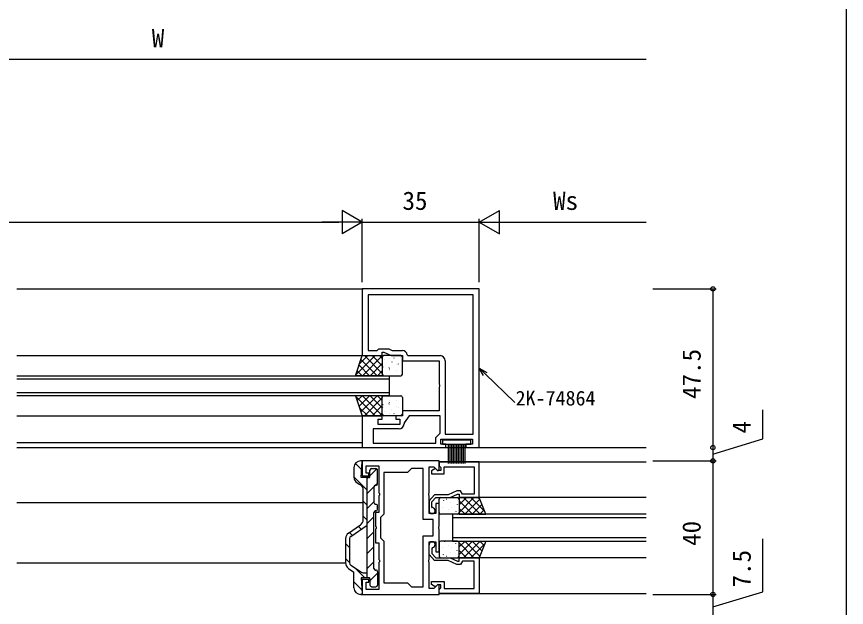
# Model space of a CAD drawing. Units: millimetres, scale not verified. Extents: x -437 to 438, y -681 to 679.
# Drawn here: x 189.8 to 438.3, y -154.3 to 22.6 of the extents above; entities that cross this region are included whole.
import ezdxf
from ezdxf.enums import TextEntityAlignment as Align

# ---------------------------------------------------------------- set-up
doc = ezdxf.new("R2010")
doc.units = ezdxf.units.MM
doc.header["$LTSCALE"] = 4
for name, color, linetype in [('0-2_YKK_11', 7, 'Continuous'), ('0-3_YKK_12', 2, 'Continuous'), ('0-4_YKK_13', 4, 'Continuous'), ('0-6_YKK_D', 6, 'Continuous'), ('0-7_YKK_ZWAK', 7, 'Continuous')]:
    doc.layers.add(name, color=color, linetype=linetype)
doc.styles.add('ＭＳ ゴシック', font='')
doc.styles.get('ＭＳ ゴシック').set_extended_font_data('MS Gothic')

msp = doc.modelspace()

# ---------------------------------------------------------------- linework, layer by layer
at = {"layer": '0-2_YKK_11'}
for points in [[(328.3, -106.4), (328.3, -58.9), (293.3, -58.9), (293.3, -78.9), (299.3, -78.9), (299.3, -77.9), (299.8, -77.9), (301.944, -78.9), (305.3, -78.9), (305.3, -80.4), (316.3, -80.4), (316.3, -87.442), (316.42, -87.625), (316.42, -88.175), (316.3, -88.358), (316.3, -95.4), (305.3, -95.4), (305.3, -96.9), (303.3, -96.9), (303.3, -97.9), (304.5, -97.9), (304.5, -99.5), (298.1, -99.5), (298.1, -97.9), (299.3, -97.9), (299.3, -96.9), (293.3, -96.9), (293.3, -106.4), (318.3, -106.4), (318.3, -105.4), (316.8, -105.4), (316.8, -103.9), (326.3, -103.9), (326.3, -105.4), (324.3, -105.4), (324.3, -106.4)], [(311.5, -148.1), (311.5, -132.8), (314.5, -132.8), (314.5, -128), (311.5, -128), (311.5, -112.7), (308, -112.7), (306.8, -113.9), (299.8, -113.9), (299.8, -126.4), (298.8, -127.4), (298.8, -133.4), (299.8, -134.4), (299.8, -146.9), (306.8, -146.9), (308, -148.1)]]:
    msp.add_lwpolyline(points, close=True, dxfattribs=at)
for points in [[(326.5, -102.4), (326.5, -60.7), (295.1, -60.7), (295.1, -77.4), (297.8, -77.4), (298.3, -76.9), (301.2, -76.9), (302.272, -77.4), (305.3, -77.4)], [(306.779, -78.65), (307.075, -78.9), (316.6, -78.9)], [(318.1, -80.4), (318.1, -102.4), (326.5, -102.4)], [(296.6, -105.1), (315.3, -105.1), (315.3, -103.4), (316.3, -102.4), (316.6, -102.1), (316.6, -96.9), (307.3, -96.9), (305.8, -99.042), (305.8, -99.3)], [(304.3, -100.8), (296.6, -100.8), (296.6, -105.1)], [(316.3, -110.4), (293.3, -110.4), (293.3, -114.9), (295.3, -114.9), (295.3, -114.1), (294.5, -114.1), (294.5, -111.9), (298.3, -111.9), (298.3, -119.942), (298.42, -120.125), (298.42, -120.675), (298.3, -120.858), (298.3, -125.9), (297.3, -125.9), (297.3, -129.942), (297.42, -130.125), (297.42, -130.675), (297.3, -130.858), (297.3, -134.9), (298.3, -134.9), (298.3, -139.942), (298.42, -140.125), (298.42, -140.675), (298.3, -140.858), (298.3, -148.9), (294.5, -148.9), (294.5, -146.7), (295.3, -146.7), (295.3, -145.9), (293.3, -145.9), (293.3, -150.4), (316.3, -150.4), (316.3, -147.6), (315.93, -147.446), (314.776, -148.6), (313.3, -148.6), (313.3, -140.858), (313.18, -140.675), (313.18, -140.125), (313.3, -139.942)], [(313.3, -139.942), (313.3, -134.6), (315.3, -134.6), (315.3, -137.6), (316.3, -137.6), (316.3, -130.858), (316.18, -130.675), (316.18, -130.125), (316.3, -129.942), (316.3, -123.2), (315.3, -123.2), (315.3, -126.2), (313.3, -126.2), (313.3, -120.858), (313.18, -120.675), (313.18, -120.125), (313.3, -119.942), (313.3, -112.2), (314.776, -112.2), (315.93, -113.354), (316.3, -113.2), (316.3, -110.4)], [(328.298, -110.7), (316.298, -110.7), (316.298, -111.9), (316.598, -112.2), (316.798, -112.4), (316.798, -113.3), (315.848, -113.3), (315.348, -112.8), (315.038, -112.8), (313.998, -113.4), (313.998, -114.3), (317.798, -114.3), (317.798, -112.2), (326.798, -112.2), (326.798, -120.4), (323.298, -120.4), (322.721, -119.4), (321.577, -119.4), (319.003, -120.6), (314.948, -120.6), (313.298, -122.387), (313.298, -125.3)], [(314.348, -124.413), (314.098, -124.117), (314.098, -122.7), (315.298, -121.4), (319.654, -121.4), (321.798, -120.4), (322.298, -120.4), (322.298, -121.4), (328.298, -121.4), (328.298, -110.7)], [(328.298, -150.1), (316.298, -150.1), (316.298, -148.9), (316.598, -148.6), (316.798, -148.4), (316.798, -147.5), (315.848, -147.5), (315.348, -148), (315.038, -148), (313.998, -147.4), (313.998, -146.5), (317.798, -146.5), (317.798, -148.6), (326.798, -148.6), (326.798, -140.4), (323.298, -140.4), (322.721, -141.4), (321.577, -141.4), (319.003, -140.2), (314.948, -140.2), (313.298, -138.413), (313.298, -135.5)], [(314.348, -136.387), (314.098, -136.683), (314.098, -138.1), (315.298, -139.4), (319.654, -139.4), (321.798, -140.4), (322.298, -140.4), (322.298, -139.4), (328.298, -139.4), (328.298, -150.1)]]:
    msp.add_lwpolyline(points, dxfattribs=at)
for centre, radius, start, end in [((305.3, -78.9), 1.5, 9.59408, 89.99999), ((316.6, -80.4), 1.5, 0.00001, 89.99999), ((304.3, -99.3), 1.5, 270.00001, 359.99999), ((314.198, -125.3), 0.9, 180, 80.40594), ((314.198, -135.5), 0.9, 279.59406, 180)]:
    msp.add_arc(centre, radius, start, end, dxfattribs=at)
at = {"layer": '0-3_YKK_12'}
for p, q in [((189.8, -58.9), (293.6, -58.9)), ((189.8, -78.9), (293.3, -78.9)), ((189.8, -84.9), (301.3, -84.9)), ((301.3, -85.9), (189.8, -85.9)), ((301.3, -84.9), (301.3, -90.9)), ((189.8, -89.9), (301.3, -89.9)), ((301.3, -90.9), (189.8, -90.9)), ((189.8, -96.9), (293.3, -96.9)), ((189.8, -104.9), (293.3, -104.9)), ((189.8, -106.4), (378.3, -106.4)), ((316.3, -110.7), (378.3, -110.7)), ((378.3, -121.4), (328.298, -121.4)), ((189.8, -122.9), (293.3, -122.9)), ((378.3, -126.4), (320.299, -126.4)), ((320.299, -126.4), (320.299, -134.4)), ((320.299, -127.4), (378.3, -127.4)), ((378.3, -133.4), (320.299, -133.4)), ((320.299, -134.4), (378.3, -134.4)), ((189.8, -140.9), (288.3, -140.9)), ((378.3, -139.4), (328.298, -139.4)), ((316.3, -150.1), (378.3, -150.1)), ((316.3, -150.101), (324.308, -150.101))]:
    msp.add_line(p, q, dxfattribs=at)
at = {"layer": '0-4_YKK_13'}
for p, q in [((291.373, -84.68), (297.153, -78.9)), ((292.496, -81.312), (294.908, -78.9)), ((293.398, -84.9), (299.3, -78.998)), ((293.966, -78.9), (299.3, -84.234)), ((296.211, -78.9), (299.3, -81.989)), ((298.456, -78.9), (299.3, -79.744)), ((299.3, -79.4), (299.3, -84.4)), ((304.8, -78.9), (299.8, -78.9)), ((304.736, -79.344), (304.76, -79.388)), ((305.3, -84.4), (305.3, -79.4)), ((292.344, -81.768), (295.475, -84.9)), ((292.905, -80.085), (297.721, -84.9)), ((295.643, -84.9), (299.3, -81.243)), ((299.395, -81.527), (299.402, -81.534)), ((299.921, -80.135), (299.945, -80.178)), ((301.377, -79.708), (301.385, -79.715)), ((302.112, -80.778), (302.136, -80.822)), ((302.792, -79.536), (302.88, -79.583)), ((303.582, -81.683), (303.59, -81.689)), ((304.002, -81.369), (304.026, -81.413)), ((291.783, -83.452), (293.23, -84.9)), ((297.888, -84.9), (299.3, -83.488)), ((299.488, -82.211), (299.512, -82.255)), ((301.267, -82.426), (301.355, -82.472)), ((301.378, -82.802), (301.402, -82.846)), ((301.562, -83.469), (301.57, -83.475)), ((303.57, -83.445), (303.594, -83.489)), ((299.8, -84.9), (304.8, -84.9)), ((300.946, -84.879), (300.957, -84.9)), ((291.373, -91.12), (297.153, -96.9)), ((291.783, -92.348), (293.23, -90.9)), ((292.344, -94.032), (295.475, -90.9)), ((292.905, -95.715), (297.721, -90.9)), ((293.398, -90.9), (299.3, -96.802)), ((293.966, -96.9), (299.3, -91.566)), ((295.643, -90.9), (299.3, -94.557)), ((297.888, -90.9), (299.3, -92.312)), ((299.3, -96.4), (299.3, -91.4)), ((299.8, -90.9), (304.8, -90.9)), ((300.946, -90.921), (300.957, -90.9)), ((305.3, -91.4), (305.3, -96.4)), ((296.211, -96.9), (299.3, -93.811)), ((299.395, -94.273), (299.402, -94.266)), ((299.488, -93.589), (299.512, -93.545)), ((301.267, -93.374), (301.355, -93.328)), ((301.378, -92.998), (301.402, -92.954)), ((301.562, -92.331), (301.57, -92.325)), ((303.57, -92.355), (303.594, -92.311)), ((303.582, -94.117), (303.59, -94.111)), ((304.002, -94.431), (304.026, -94.387)), ((292.496, -94.488), (294.908, -96.9)), ((298.456, -96.9), (299.3, -96.056)), ((304.8, -96.9), (299.8, -96.9)), ((299.921, -95.665), (299.945, -95.622)), ((301.377, -96.092), (301.385, -96.085)), ((302.112, -95.022), (302.136, -94.978)), ((302.792, -96.264), (302.88, -96.217)), ((304.736, -96.456), (304.76, -96.412)), ((319.05, -105.37), (319.05, -111.17)), ((319.55, -105.37), (319.55, -111.17)), ((320.05, -105.37), (320.05, -111.17)), ((320.55, -105.37), (320.55, -111.17)), ((321.05, -105.37), (321.05, -111.17)), ((321.55, -105.37), (321.55, -111.17)), ((322.05, -105.37), (322.05, -111.17)), ((322.55, -105.37), (322.55, -111.17)), ((323.05, -105.37), (323.05, -111.17)), ((323.55, -105.37), (323.55, -111.17)), ((324.05, -105.37), (324.05, -111.17)), ((293.149, -113.069), (291.235, -111.155)), ((293, -110.4), (292.8, -110.4)), ((290.8, -112.4), (290.8, -115.243)), ((297.675, -112.783), (295.6, -114.858)), ((295.6, -115.1), (295.6, -113.2)), ((296.1, -112.7), (297.4, -112.7)), ((297.9, -117.2), (297.9, -113.2)), ((294.8, -119.21), (290.8, -115.21)), ((294.8, -145.4), (294.8, -115.4)), ((295.058, -115.4), (294.8, -115.658)), ((291.808, -116.979), (292.592, -117.427)), ((293.6, -127.944), (293.6, -119.164)), ((296.803, -118.145), (294.8, -120.148)), ((296.8, -118.2), (296.8, -122.9)), ((297.9, -117.048), (297.245, -117.703)), ((297.3, -117.7), (297.4, -117.7)), ((316.799, -121.4), (321.799, -121.4)), ((322.299, -123.607), (324.505, -121.4)), ((322.299, -125.852), (326.75, -121.4)), ((323.563, -121.4), (328.563, -126.4)), ((325.808, -121.4), (329.959, -125.551)), ((328.053, -121.4), (328.463, -121.81)), ((294.8, -123.7), (293.6, -122.5)), ((296.8, -122.638), (294.8, -124.638)), ((297.3, -123.4), (297.4, -123.4)), ((297.9, -124.9), (297.9, -123.9)), ((316.299, -125.9), (316.299, -121.9)), ((317.537, -122.179), (317.545, -122.185)), ((317.646, -122.276), (317.67, -122.32)), ((318.414, -121.866), (318.502, -121.913)), ((319.837, -122.919), (319.861, -122.963)), ((321.725, -122.334), (321.732, -122.341)), ((321.727, -123.51), (321.751, -123.554)), ((322.299, -121.9), (322.299, -125.9)), ((322.299, -122.381), (326.318, -126.4)), ((323.996, -126.4), (328.498, -121.898)), ((326.241, -126.4), (329.139, -123.501)), ((296.8, -142.6), (296.8, -125.9)), ((297.4, -125.4), (297.3, -125.4)), ((321.799, -126.4), (316.799, -126.4)), ((317.213, -124.353), (317.237, -124.396)), ((318.02, -126.206), (318.028, -126.213)), ((319.103, -124.944), (319.127, -124.988)), ((320.003, -124.387), (320.01, -124.394)), ((321.295, -125.587), (321.319, -125.631)), ((322.299, -124.626), (324.073, -126.4)), ((328.486, -126.4), (329.781, -125.105)), ((294.8, -128.19), (293.6, -126.99)), ((296.8, -127.129), (294.8, -129.129)), ((289.177, -132.008), (292.724, -129.598)), ((289.851, -132.997), (294.8, -129.631)), ((292.985, -130.865), (292.125, -130.005)), ((296.8, -131.619), (294.8, -133.619)), ((288.3, -133.662), (288.3, -140.943)), ((290.312, -132.683), (289.451, -131.822)), ((289.5, -133.658), (289.5, -140.942)), ((289.5, -136.361), (288.3, -135.161)), ((296.8, -136.109), (294.8, -138.109)), ((316.299, -134.9), (316.299, -138.9)), ((321.799, -134.4), (316.799, -134.4)), ((317.213, -136.447), (317.237, -136.404)), ((318.02, -134.594), (318.028, -134.587)), ((319.103, -135.856), (319.127, -135.812)), ((320.003, -136.413), (320.01, -136.406)), ((321.295, -135.213), (321.319, -135.169)), ((322.299, -136.174), (324.073, -134.4)), ((322.299, -138.419), (326.318, -134.4)), ((322.299, -138.9), (322.299, -134.9)), ((322.299, -134.948), (326.75, -139.4)), ((323.563, -139.4), (328.563, -134.4)), ((323.996, -134.4), (328.498, -138.902)), ((325.808, -139.4), (329.959, -135.249)), ((326.241, -134.4), (329.139, -137.299)), ((328.486, -134.4), (329.781, -135.695)), ((317.537, -138.621), (317.545, -138.615)), ((317.646, -138.524), (317.67, -138.48)), ((318.414, -138.934), (318.502, -138.887)), ((319.837, -137.881), (319.861, -137.837)), ((321.725, -138.466), (321.732, -138.459)), ((321.727, -137.29), (321.751, -137.246)), ((322.299, -137.193), (324.505, -139.4)), ((328.053, -139.4), (328.463, -138.99)), ((289.5, -140.851), (288.3, -139.651)), ((289.85, -141.603), (292.719, -143.554)), ((296.8, -140.599), (294.8, -142.599)), ((316.799, -139.4), (321.799, -139.4)), ((289.177, -142.598), (290.8, -143.7)), ((290.8, -148.4), (290.8, -143.7)), ((294.049, -145.4), (291.107, -142.458)), ((293.844, -143.9), (294.8, -143.9)), ((297.9, -143.989), (295.6, -146.289)), ((297.3, -143.1), (297.4, -143.1)), ((297.9, -143.6), (297.9, -147.6)), ((293.235, -149.076), (290.8, -146.641)), ((295.3, -145.4), (293, -145.4)), ((293, -145.4), (293.299, -150.081)), ((295.6, -145.7), (295.6, -147.6)), ((296.1, -148.1), (297.4, -148.1)), ((293, -150.4), (292.8, -150.4))]:
    msp.add_line(p, q, dxfattribs=at)
for points in [[(291.3, -84.9), (293.3, -78.9), (299.3, -78.9), (299.3, -84.9)], [(291.3, -90.9), (293.3, -96.9), (299.3, -96.9), (299.3, -90.9)], [(325.8, -104.171), (317.3, -104.171), (317.3, -105.371), (325.8, -105.371)], [(330.299, -126.4), (328.299, -121.4), (322.299, -121.4), (322.299, -126.4)], [(330.299, -134.4), (328.299, -139.4), (322.299, -139.4), (322.299, -134.4)]]:
    msp.add_lwpolyline(points, close=True, dxfattribs=at)
msp.add_lwpolyline([(295.3, -115.4), (293, -115.4), (293.299, -110.719)], dxfattribs=at)
for centre, radius, start, end in [((299.8, -79.4), 0.5, 90, 180), ((304.8, -79.4), 0.5, 0, 90), ((299.8, -84.4), 0.5, 180, 270), ((304.8, -84.4), 0.5, 270, 0), ((299.8, -91.4), 0.5, 90, 180), ((304.8, -91.4), 0.5, 0, 90), ((299.8, -96.4), 0.5, 180, 270), ((304.8, -96.4), 0.5, 270, 0), ((292.8, -112.4), 2, 90, 180), ((293, -110.7), 0.3, 356.34024, 90), ((296.1, -113.2), 0.5, 90.00359, 180.00359), ((297.4, -113.2), 0.5, 0.00359, 90.00359), ((292.8, -115.243), 2, 180, 240.25462), ((295.3, -115.1), 0.3, 270, 0.00359), ((291.6, -119.164), 2, 360, 60.25462), ((297.3, -118.2), 0.5, 90.00003, 180), ((297.4, -117.2), 0.5, 270, 0.00359), ((316.799, -121.9), 0.5, 90, 180), ((321.799, -121.9), 0.5, 0, 90), ((297.3, -122.9), 0.5, 180, 270.00359), ((297.4, -123.9), 0.5, 0.00359, 90.00359), ((297.3, -125.9), 0.5, 90.02863, 180), ((297.4, -124.9), 0.5, 270.00359, 0.00359), ((316.799, -125.9), 0.5, 180, 270), ((321.799, -125.9), 0.5, 270, 0), ((291.6, -127.944), 2, 304.18899, 360), ((290.3, -133.662), 2, 124.18899, 179.99711), ((290.3, -133.658), 0.8, 124.21613, 179.99711), ((316.799, -134.9), 0.5, 90, 180), ((321.799, -134.9), 0.5, 0, 90), ((316.799, -138.9), 0.5, 180, 270), ((321.799, -138.9), 0.5, 270, 0), ((290.3, -140.944), 2, 179.99711, 235.83194), ((290.3, -140.942), 0.8, 179.99711, 235.78387), ((293.844, -141.9), 2, 235.78387, 270), ((297.3, -142.6), 0.5, 180, 270), ((297.4, -143.6), 0.5, 359.99641, 90), ((295.3, -145.7), 0.3, 359.99641, 90), ((292.8, -148.4), 2, 180, 270), ((296.1, -147.6), 0.5, 179.99641, 269.99641), ((297.4, -147.6), 0.5, 269.99641, 359.99641), ((293, -150.1), 0.3, 270, 3.65976)]:
    msp.add_arc(centre, radius, start, end, dxfattribs=at)
at = {"layer": '0-6_YKK_D'}
for p, q in [((378.3, 9.8), (90.3, 9.8)), ((293.3, -38.9), (287.238, -35.4)), ((287.238, -35.4), (287.238, -42.4)), ((328.3, -38.9), (334.362, -35.4)), ((334.362, -42.4), (334.362, -35.4)), ((90.3, -38.9), (286.3, -38.9)), ((293.3, -38.9), (281.176, -38.9)), ((293.3, -38.9), (287.238, -42.4)), ((293.3, -56.9), (293.3, -37.9)), ((293.3, -56.9), (293.3, -37.9)), ((293.3, -38.9), (328.3, -38.9)), ((328.3, -56.9), (328.3, -37.9)), ((328.3, -56.9), (328.3, -37.9)), ((328.3, -38.9), (334.362, -42.4)), ((328.3, -38.9), (340.424, -38.9)), ((335.3, -38.9), (378.3, -38.9)), ((380.3, -58.9), (399.3, -58.9)), ((398.3, -58.9), (398.3, -106.399)), ((398.3, -106.399), (398.3, -110.4)), ((380.3, -110.4), (399.3, -110.4)), ((380.3, -110.4), (399.3, -110.4)), ((398.3, -110.4), (398.3, -150.399)), ((380.3, -150.399), (399.3, -150.399)), ((398.3, -150.399), (398.3, -157.9))]:
    msp.add_line(p, q, dxfattribs=at)
for points in [[(329.643, -84.862), (328.3, -82.65), (330.57, -83.894)], [(328.3, -82.65), (330.106, -84.378), (339.018, -92.903)], [(398.3, -108.399), (413.3, -103.824), (413.3, -95.094)], [(398.3, -154.15), (413.3, -149.575), (413.3, -133.728)]]:
    msp.add_lwpolyline(points, dxfattribs=at)
for centre in [(398.3, -58.9), (398.3, -106.399), (398.3, -106.399), (398.3, -110.4), (398.3, -110.4), (398.3, -150.399), (398.3, -150.399)]:
    msp.add_circle(centre, 0.637, dxfattribs=at)
at = {"layer": '0-7_YKK_ZWAK'}
msp.add_lwpolyline([(-436.7, -681.2), (438.3, -681.2), (438.3, 643.8)], dxfattribs=at)

# ---------------------------------------------------------------- texts
at = {"layer": '0-6_YKK_D', "style": 'ＭＳ ゴシック'}
for s, height, p in [('W', 5.499, (230.252, 11.8)), ('35', 5.499, (305.345, -36.9)), ('Ws', 5.499, (350.451, -36.9)), ('2K-74864', 4.399, (339.213, -95.137))]:
    msp.add_text(s, height=height, dxfattribs=at).set_placement(p, align=Align.BOTTOM_LEFT)
for s, p in [('47.5', (396.3, -91.854)), ('4', (411.3, -102.208)), ('40', (396.3, -135.854)), ('7.5', (411.3, -148.299))]:
    msp.add_text(s, height=5.499, rotation=90, dxfattribs=at).set_placement(p, align=Align.BOTTOM_LEFT)

doc.saveas('drawing.dxf')
